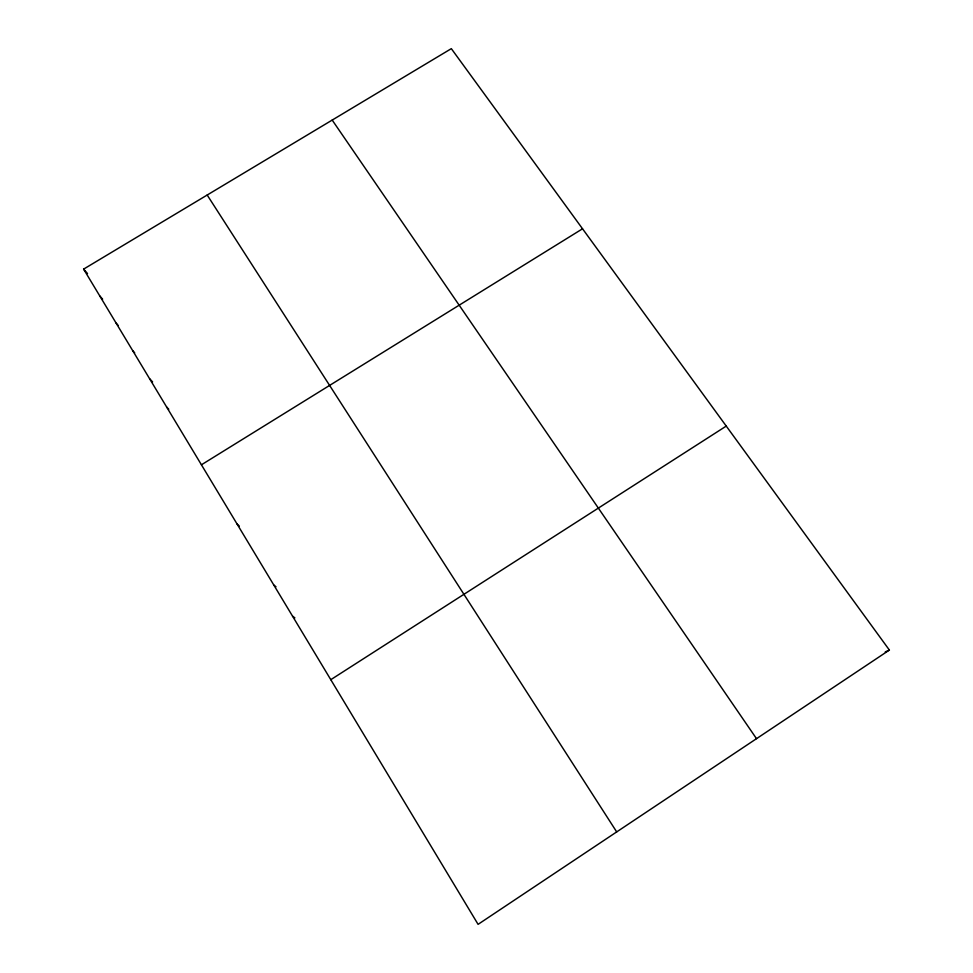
<?xml version="1.0" encoding="UTF-8"?>
<svg xmlns="http://www.w3.org/2000/svg" width="973" height="973" viewBox="0 0 973 973"><rect width="100%" height="100%" fill="white"/><g stroke="black" fill="none" stroke-linecap="round" stroke-linejoin="round"><path stroke-width="1.46" d="M889.383 650.061L478.084 924.35L83.617 269.12L451.326 48.65L889.383 650.061L885.248 651.922M330.796 679.689L726.247 426.089M201.423 464.802L582.535 228.789M292.557 616.164L294.88 617.855M273.827 585.065L275.991 586.768M237.132 524.119L239.285 526.028M166.651 407.042L168.755 409.207M149.611 378.74L152.615 381.903M132.79 350.791L134.7 352.858M116.188 323.218L118.159 325.396M99.793 295.999L102.639 299.185M83.617 269.12L87.521 273.571M332.194 120.08L756.508 738.677M207.188 195.026L616.7 831.915"/></g></svg>
